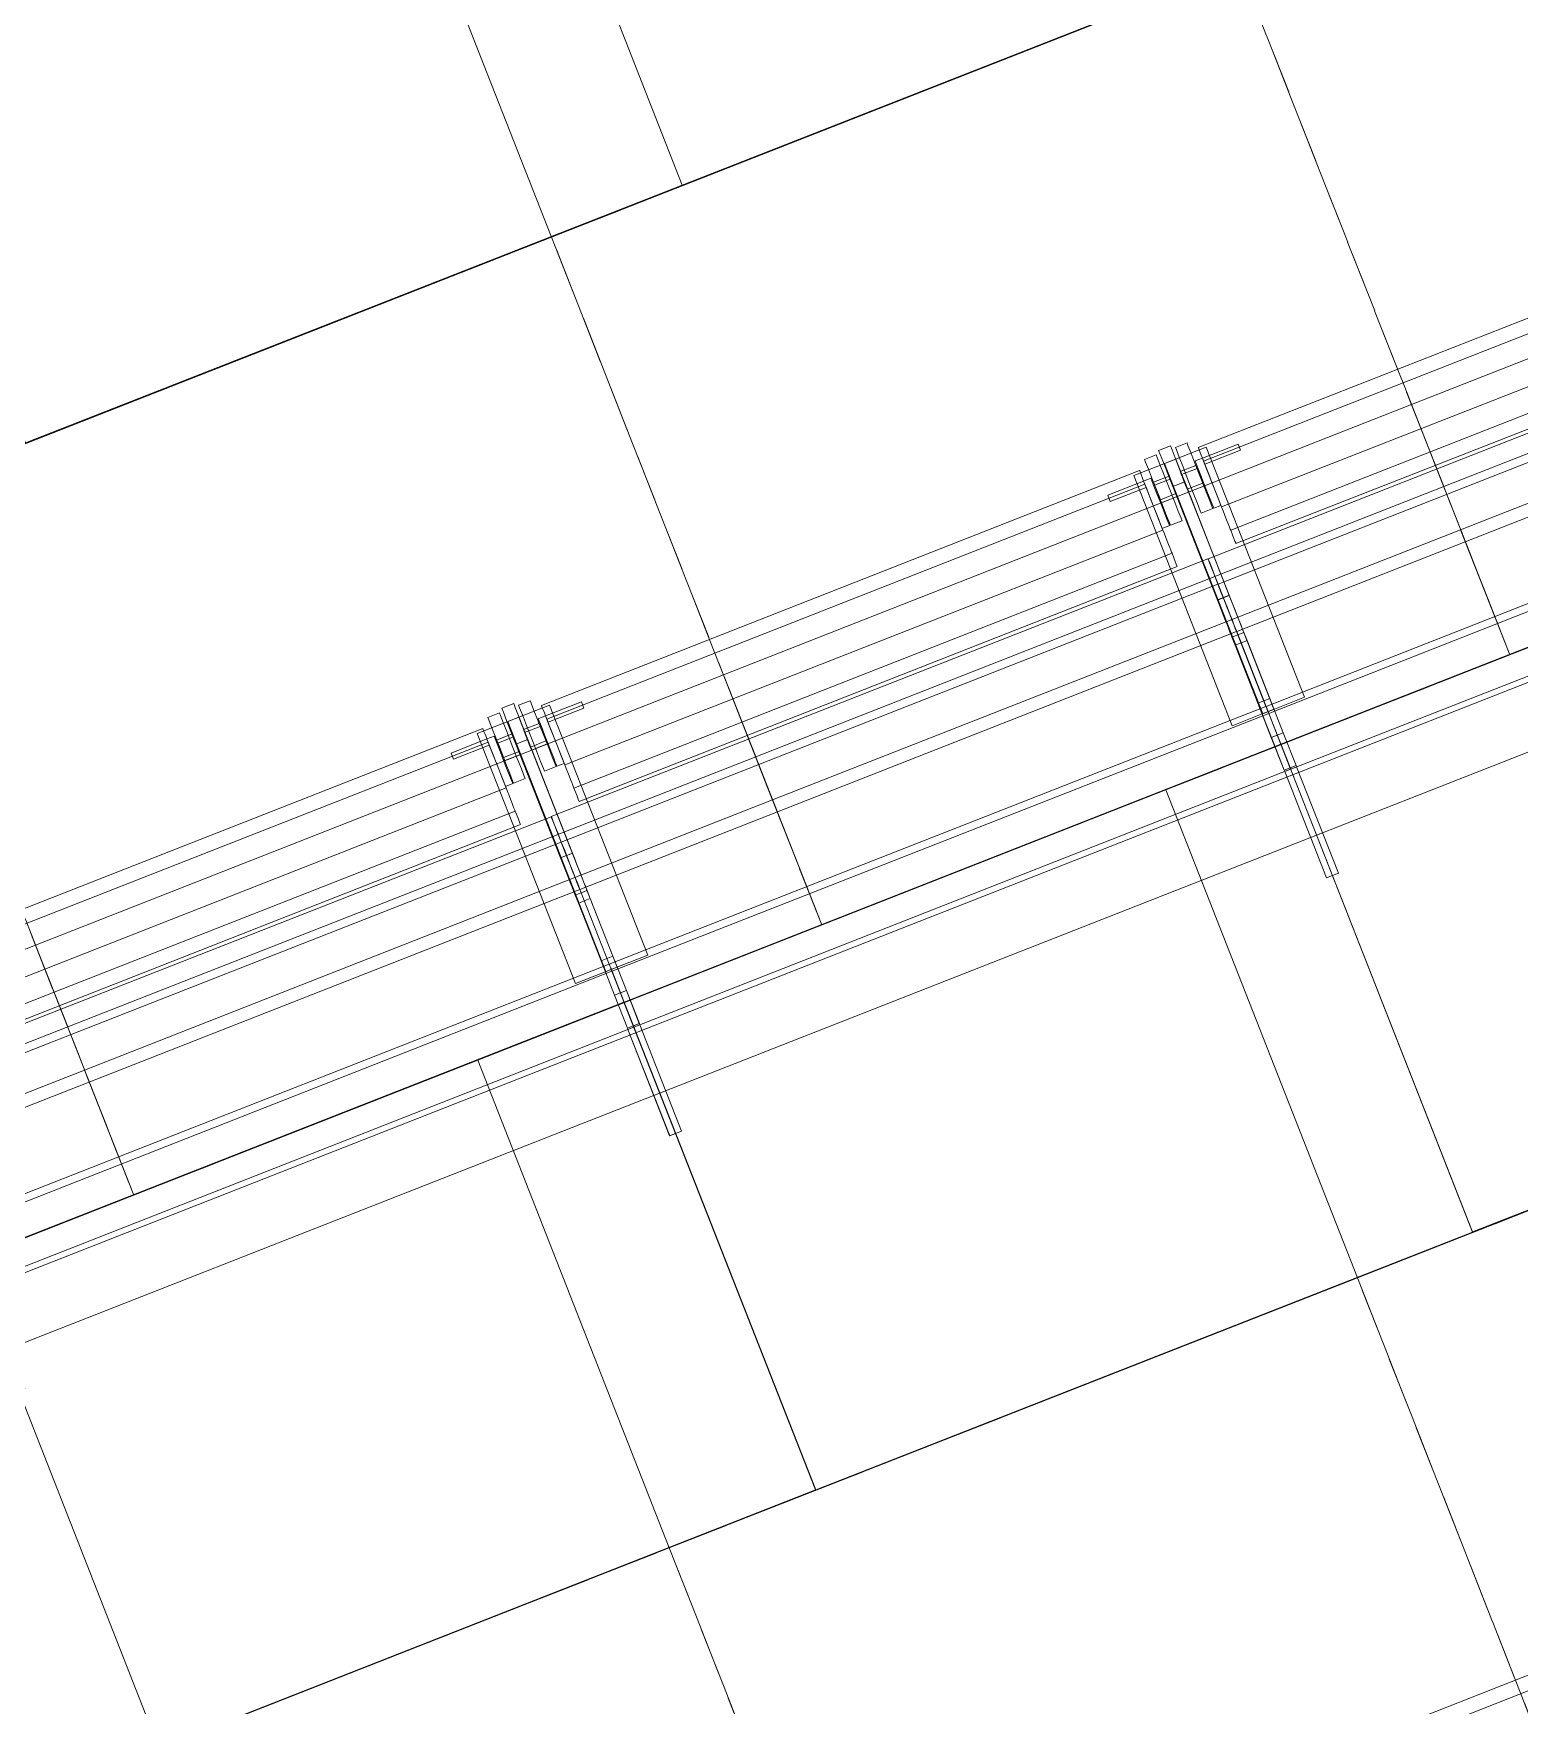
# Model space of a CAD drawing. Header units: millimetres. Extents: x -50172 to 74273, y -80883 to 11206.
# Drawn here: x -15888 to -14782, y -64577 to -63333 of the extents above; entities that cross this region are included whole.
import ezdxf
from ezdxf.enums import TextEntityAlignment as Align

# ---------------------------------------------------------------- set-up
doc = ezdxf.new("R2010")
doc.units = ezdxf.units.MM
doc.header["$MEASUREMENT"] = 0
doc.linetypes.add('Double Dashed', pattern=[1093.611073, 529.166651, -211.666656, 141.111112, -211.666656])
doc.linetypes.add('Hidden Line', pattern=[55, 45, -10])
for name, color, linetype in [('A-25-M_Wall_Ext', 7, 'Continuous'), ('New_A-05-M_Gross_Int_Plant', 7, 'Continuous'), ('New_A-15-MG_Structural_Grid_Phase_2', 7, 'Continuous'), ('New_A-20-M_Floor_Slab', 7, 'Continuous'), ('New_A-35-M_FFE_Fixed', 7, 'Continuous')]:
    doc.layers.add(name, color=color, linetype=linetype)
for name, color, linetype, lineweight in [('A-25-M_Wall_Ext_Pen_No__1', 7, 'Continuous', 13), ('New_A-20-M_Floor_Slab_Pen_No__89', 8, 'Continuous', 20), ('New_A-35-M_FFE_Fixed_Pen_No__1', 7, 'Continuous', 13), ('New_A-35-M_FFE_Fixed_Pen_No__101', 252, 'Continuous', 15), ('New_A-95-P_Drawing_Pen_No__1', 7, 'Continuous', 13), ('New_ArchiCAD Zone Stamps_Pen_No__6', 7, 'Continuous', 35)]:
    doc.layers.add(name, color=color, linetype=linetype, lineweight=lineweight)
for name, color, linetype, lineweight, true_color in [('A-25-M_Wall_Ext_Pen_No__107', 7, 'Continuous', 15, 0xa6a6a6), ('New_A-05-M_Gross_Int_Plant_Pen_No__74', 7, 'Continuous', 20, 0x606060), ('New_A-15-MG_Structural_Grid_Phase_2_Pen_No__222', 7, 'Continuous', 13, 0x65af33)]:
    doc.layers.add(name, color=color, linetype=linetype, lineweight=lineweight, true_color=true_color)
doc.styles.add('GENERATED_STYLE_1', font='')
doc.styles.add('GENERATED_STYLE_3', font='')
doc.styles.add('GENERATED_STYLE_4', font='')
doc.styles.get('GENERATED_STYLE_1').set_extended_font_data('Arial', bold=True)
doc.styles.get('GENERATED_STYLE_3').set_extended_font_data('Arial')
doc.styles.get('GENERATED_STYLE_4').set_extended_font_data('Swis721 BT')
pattern_1 = [(60, (0, 0), (-43.30127, 25), []), (120, (0, 0), (43.30127, 25), [])]

# ---------------------------------------------------------------- blocks, each defined once
blk = doc.blocks.new('Slab_4_1', base_point=(-14179.7, -62571.7))
at = {"layer": 'New_A-20-M_Floor_Slab_Pen_No__89', "linetype": 'Continuous', "flags": 128}
blk.add_lwpolyline([(-14179.7, -62571.7), (-23236.4, -66128.3), (-23121.6, -67145.1), (-13572, -63394.8)], close=True, dxfattribs=at)
blk = doc.blocks.new('Slab_5_1', base_point=(-13601.7, -63354.6))
at = {"layer": 'New_A-20-M_Floor_Slab_Pen_No__89', "linetype": 'Continuous', "flags": 128}
blk.add_lwpolyline([(-13601.7, -63354.6), (-23127.2, -67095.4), (-23012.4, -68112.3), (-17966.6, -66138), (-12993.8, -64177.9)], close=True, dxfattribs=at)
blk = doc.blocks.new('VENTS__3_1', base_point=(-30958.5, -71277.4))
at = {"layer": 'New_A-05-M_Gross_Int_Plant_Pen_No__74', "linetype": 'Continuous'}
blk.add_arc((-26782.7, -43787.3), 28124.1, 246.43121, 336.44961, dxfattribs=at)
at = {"layer": 'New_ArchiCAD Zone Stamps_Pen_No__6'}
for tag, height, style, p in [('ROOM_NAME', 250, 'GENERATED_STYLE_1', (-31302.6, -70145.2)), ('zoneNameLine2', 250, 'GENERATED_STYLE_1', (-31491, -70577.3)), ('measuredAreaCode', 200, 'GENERATED_STYLE_3', (-31679.5, -70998)), ('DUMMY_649', 200, 'GENERATED_STYLE_3', (-31372.1, -71132.1)), ('DUMMY_650', 200, 'GENERATED_STYLE_3', (-30882.7, -71345.4)), ('DUMMY_651', 133.3, 'GENERATED_STYLE_3', (-30603.4, -71452))]:
    blk.add_attdef(tag, text='', height=height, rotation=336.4404, dxfattribs=dict(at, style=style)).set_placement(p, align=Align.TOP_LEFT)
blk = doc.blocks.new('Wall_156_1', base_point=(-38294.6, -69816.9))
at = {"layer": 'A-25-M_Wall_Ext_Pen_No__107', "linetype": 'Continuous', "lineweight": 0, "true_color": 0x535353}
for points in [[(-38161.1, -69523.8, 0.417286), (-920.9, -54882.6), (-922.8, -54881.8, -0.417285), (-38160.3, -69522)], [(-38224.1, -69662.2, 0.417299), (-781.4, -54943), (-783.3, -54942.2, -0.417299), (-38223.3, -69660.3)]]:
    blk.add_hatch(color=251, dxfattribs=at).paths.add_polyline_path(points)
at = {"layer": 'A-25-M_Wall_Ext_Pen_No__107', "linetype": 'Continuous'}
h = blk.add_hatch(dxfattribs=at)
h.set_pattern_fill('Plaster_0001', color=256, style=0, pattern_type=2)
h.set_pattern_definition([(201.458, (0, 0), (-63.3617, 161.19955), [0, -100]), (201.458, (-14.85, -98.89), (-63.3617, 161.19955), [0, -100])])
h.paths.add_polyline_path([(-38160.3, -69522, 0.417285), (-922.8, -54881.8), (-936.5, -54875.8, -0.417284), (-38154.1, -69508.4)])
h = blk.add_hatch(dxfattribs=at)
h.set_pattern_fill('Plywood_0001', color=256, style=0, pattern_type=2)
h.set_pattern_definition([(0, (0, 0), (0, 200), [])])
h.paths.add_polyline_path([(-38231.6, -69678.5, 0.417301), (-764.9, -54950.1), (-781.4, -54943, -0.417299), (-38224.1, -69662.2)])
h = blk.add_hatch(dxfattribs=at)
h.set_pattern_fill('Batt_Insulation_0001', color=256, style=0, pattern_type=2)
h.set_pattern_definition(pattern_1)
h.paths.add_polyline_path([(-38273, -69769.5, 0.41731), (-673.1, -54989.8), (-764.9, -54950.1, -0.417301), (-38231.6, -69678.5)])
h = blk.add_hatch(dxfattribs=at)
h.set_pattern_fill('Batt_Insulation_0001', color=256, style=0, pattern_type=2)
h.set_pattern_definition(pattern_1)
h.paths.add_polyline_path([(-38283.4, -69792.3, 0.417312), (-650.2, -54999.7), (-673.1, -54989.8, -0.41731), (-38273, -69769.5)])
blk.add_hatch(color=256, dxfattribs=at).paths.add_polyline_path([(-38294.6, -69816.9, 0.417314), (-625.4, -55010.5), (-650.2, -54999.7, -0.417312), (-38283.4, -69792.3)])
at = {"layer": 'A-25-M_Wall_Ext_Pen_No__1', "linetype": 'Continuous'}
for radius, start, end in [(28147.8, 246.16247, 336.76276), (28145.8, 246.16252, 336.76277), (28130.8, 246.16287, 336.76285), (28299.8, 246.15895, 336.76189), (28297.8, 246.159, 336.7619), (28317.8, 246.15854, 336.76179), (28417.8, 246.15624, 336.76122), (28442.8, 246.15567, 336.76108), (28469.8, 246.15506, 336.76093)]:
    blk.add_arc((-26785.3, -43777.2), radius, start, end, dxfattribs=at)
blk = doc.blocks.new('Standard grid marker_24')
at = {"layer": 'New_A-15-MG_Structural_Grid_Phase_2_Pen_No__222', "linetype": 'Double Dashed'}
blk.add_arc((0, 0), 27977.6, 0, 90.63597, dxfattribs=at)
at = {"layer": 'New_A-15-MG_Structural_Grid_Phase_2_Pen_No__222', "style": 'GENERATED_STYLE_4'}
blk.add_attdef('AC_MarkerText_1', text='', height=350, rotation=90.3066, dxfattribs=at).set_placement((-1326.2, 28008), align=Align.MIDDLE_CENTER)
blk = doc.blocks.new('Montpelier with surface_2')
at = {"layer": 'New_A-35-M_FFE_Fixed_Pen_No__1', "linetype": 'Continuous'}
for p, q in [((0, 529.7), (0, 4.8)), ((390, 529.7), (0, 529.7)), ((285, 534.5), (370, 534.5)), ((285, 525), (285, 534.5)), ((285, 525), (370, 525)), ((370, 534.5), (371, 534.5)), ((370, 525), (370, 534.5)), ((370, 4.8), (370, 529.7)), ((370, 529.7), (414.6, 529.7)), ((370, 525), (371, 525)), ((371, 534.5), (397.3, 534.5)), ((371, 525), (371, 534.5)), ((371, 525), (397.3, 525)), ((390, 4.8), (390, 529.7)), ((397.3, 525), (397.3, 534.5)), ((397.3, 534.5), (424.7, 534.5)), ((397.3, 525), (424.7, 525)), ((414.6, 529.7), (415.5, 529.7)), ((414.6, 4.8), (414.6, 529.7)), ((415.5, 529.7), (416.5, 529.7)), ((416, 534), (616, 534)), ((416, 534), (416, 500.6)), ((416.5, 529.7), (417.4, 529.7)), ((417.4, 529.7), (418.3, 529.7)), ((418.3, 529.7), (419, 529.7)), ((419, 529.7), (419.6, 529.7)), ((419.6, 529.7), (420, 529.7)), ((420, 529.7), (420.2, 529.7)), ((420.2, 4.8), (420.2, 529.7)), ((420.2, 529.7), (480, 529.7)), ((424.7, 525), (424.7, 534.5)), ((424.7, 534.5), (470.9, 534.5)), ((424.7, 525), (470.9, 525)), ((470.9, 534.5), (477.4, 534.5)), ((470.9, 525), (470.9, 534.5)), ((470.9, 525), (477.4, 525)), ((477.4, 534.5), (478.6, 534.5)), ((477.4, 525), (477.4, 534.5)), ((477.4, 525), (478.6, 525)), ((478.6, 534.5), (480.7, 534.5)), ((478.6, 525), (480.7, 525)), ((480, 529.7), (482.5, 529.7)), ((480, 4.8), (480, 529.7)), ((480.7, 534.5), (483.7, 534.5)), ((480.7, 525), (483.7, 525)), ((482.5, 529.7), (485.7, 529.7)), ((483.7, 534.5), (487.4, 534.5)), ((483.7, 525), (487.4, 525)), ((485.7, 529.7), (489.5, 529.7)), ((487.4, 534.5), (491.7, 534.5)), ((487.4, 525), (491.7, 525)), ((489.5, 529.7), (493.9, 529.7)), ((491.7, 534.5), (496.6, 534.5)), ((491.7, 525), (496.6, 525)), ((493.9, 529.7), (499, 529.7)), ((496.6, 534.5), (501.7, 534.5)), ((496.6, 525), (501.7, 525)), ((499, 529.7), (504.7, 529.7)), ((501.7, 534.5), (507.1, 534.5)), ((501.7, 525), (507.1, 525)), ((504.7, 529.7), (511, 529.7)), ((507.1, 534.5), (597.9, 534.5)), ((507.1, 525), (507.1, 534.5)), ((507.1, 525), (597.9, 525)), ((511, 529.7), (517.9, 529.7)), ((517.9, 529.7), (525.2, 529.7)), ((517.9, 4.8), (517.9, 529.7)), ((525.2, 529.7), (530.9, 529.7)), ((530.9, 529.7), (535, 529.7)), ((535, 529.7), (537.4, 529.7)), ((537.4, 529.7), (538.2, 529.7)), ((538.2, 4.8), (538.2, 529.7)), ((589.7, 525.3), (590.2, 525.3)), ((589.7, 525.3), (589.7, 512.8)), ((590.2, 525.3), (591.7, 525.3)), ((591.7, 525.3), (594, 525.3)), ((592.1, 525.3), (592.7, 525.3)), ((592.1, 525.3), (592.1, 512.8)), ((592.7, 525.3), (594.2, 525.3)), ((594, 525.3), (596.7, 525.3)), ((594.2, 525.3), (596.5, 525.3)), ((596.5, 525.3), (599.1, 525.3)), ((596.7, 525.3), (599.4, 525.3)), ((597.9, 534.5), (608.1, 534.5)), ((597.9, 525), (597.9, 534.5)), ((597.9, 525), (608.1, 525)), ((599.1, 525.3), (601.8, 525.3)), ((599.4, 525.3), (601.6, 525.3)), ((601.6, 525.3), (603.2, 525.3)), ((601.8, 525.3), (604.1, 525.3)), ((603.2, 525.3), (603.7, 525.3)), ((603.7, 525.3), (603.7, 512.8)), ((604.1, 525.3), (605.6, 525.3)), ((605.6, 525.3), (606.1, 525.3)), ((606.1, 525.3), (606.1, 512.8)), ((608.1, 534.5), (617, 534.5)), ((608.1, 525), (617, 525)), ((616, 534), (616, 500.6)), ((617, 534.5), (623.5, 534.5)), ((617, 525), (623.5, 525)), ((623.5, 534.5), (626.7, 534.5)), ((623.5, 525), (626.7, 525)), ((626.7, 525), (626.7, 534.5)), ((571.6, 522.1), (573.6, 522.1)), ((571.6, 522.1), (571.6, 512.8)), ((571.6, 512.8), (573.6, 512.8)), ((571.6, 512.1), (572.4, 512.1)), ((571.6, 512.1), (571.6, 506.3)), ((572.4, 512.1), (574.9, 512.1)), ((573.6, 522.1), (579.3, 522.1)), ((573.6, 512.8), (579.3, 512.8)), ((574.9, 512.1), (578.9, 512.1)), ((578.9, 512.1), (584, 512.1)), ((579.3, 522.1), (587.8, 522.1)), ((579.3, 512.8), (587.8, 512.8)), ((584, 512.1), (590.1, 512.1)), ((587.8, 522.1), (597.9, 522.1)), ((587.8, 512.8), (597.9, 512.8)), ((589.7, 512.8), (590.2, 512.8)), ((590.1, 512.1), (596.6, 512.1)), ((590.2, 512.8), (591.7, 512.8)), ((591.7, 512.8), (594, 512.8)), ((592.1, 512.8), (592.7, 512.8)), ((592.7, 512.8), (594.2, 512.8)), ((594, 512.8), (596.7, 512.8)), ((594.2, 512.8), (596.5, 512.8)), ((596.5, 512.8), (599.1, 512.8)), ((596.6, 512.1), (603.3, 512.1)), ((596.7, 512.8), (599.4, 512.8)), ((597.9, 522.1), (608, 522.1)), ((597.9, 512.8), (608, 512.8)), ((599.1, 512.8), (601.8, 512.8)), ((599.4, 512.8), (601.6, 512.8)), ((601.6, 512.8), (603.2, 512.8)), ((601.8, 512.8), (604.1, 512.8)), ((603.2, 512.8), (603.7, 512.8)), ((603.3, 512.1), (609.5, 512.1)), ((604.1, 512.8), (605.6, 512.8)), ((605.6, 512.8), (606.1, 512.8)), ((608, 522.1), (616.5, 522.1)), ((608, 512.8), (616.5, 512.8)), ((609.5, 512.1), (609.5, 506.3)), ((616.5, 522.1), (622.2, 522.1)), ((616.5, 512.8), (622.2, 512.8)), ((622.2, 522.1), (624.2, 522.1)), ((622.2, 512.8), (624.2, 512.8)), ((624.2, 522.1), (624.2, 512.8)), ((416, 500.6), (616, 500.6)), ((541.1, 28.2), (541.1, 506.3)), ((541.1, 506.3), (541.7, 506.3)), ((541.7, 506.3), (543.1, 506.3)), ((543.1, 506.3), (545.3, 506.3)), ((545.3, 506.3), (548.1, 506.3)), ((548.1, 506.3), (551.8, 506.3)), ((551.8, 506.3), (552.7, 506.3)), ((551.8, 28.2), (551.8, 506.3)), ((552.7, 506.3), (554.3, 506.3)), ((554.3, 506.3), (556.3, 506.3)), ((556.3, 506.3), (558.8, 506.3)), ((558.8, 506.3), (561.5, 506.3)), ((561.5, 506.3), (564.4, 506.3)), ((564.4, 506.3), (567.4, 506.3)), ((567.4, 506.3), (570.4, 506.3)), ((570.4, 506.3), (607, 506.3)), ((570.4, 28.2), (570.4, 506.3)), ((571.6, 506.3), (572.4, 506.3)), ((572.4, 506.3), (574.9, 506.3)), ((574.9, 506.3), (578.9, 506.3)), ((578.9, 506.3), (584, 506.3)), ((584, 506.3), (590.1, 506.3)), ((590.1, 506.3), (596.6, 506.3)), ((596.6, 506.3), (603.3, 506.3)), ((603.3, 506.3), (609.5, 506.3)), ((604.5, 506.3), (604.5, 477.7)), ((604.5, 506.3), (609.5, 506.3)), ((607, 506.3), (609.5, 506.3)), ((607, 28.2), (607, 506.3)), ((609.5, 506.3), (611.9, 506.3)), ((609.5, 506.3), (609.5, 477.7)), ((611.9, 506.3), (613.9, 506.3)), ((613.9, 506.3), (615.5, 506.3)), ((615.5, 506.3), (616.8, 506.3)), ((616.8, 506.3), (617.6, 506.3)), ((617.6, 506.3), (617.9, 506.3)), ((617.9, 28.2), (617.9, 506.3)), ((604.5, 477.7), (609.5, 477.7)), ((604.5, 28.2), (604.5, 56.8)), ((604.5, 56.8), (609.5, 56.8)), ((609.5, 28.2), (609.5, 56.8)), ((416, 0), (416, 33.4)), ((416, 33.4), (616, 33.4)), ((541.1, 28.2), (541.7, 28.2)), ((541.7, 28.2), (543.1, 28.2)), ((543.1, 28.2), (545.3, 28.2)), ((545.3, 28.2), (548.1, 28.2)), ((548.1, 28.2), (551.8, 28.2)), ((551.8, 28.2), (552.7, 28.2)), ((552.7, 28.2), (554.3, 28.2)), ((554.3, 28.2), (556.3, 28.2)), ((556.3, 28.2), (558.8, 28.2)), ((558.8, 28.2), (561.5, 28.2)), ((561.5, 28.2), (564.4, 28.2)), ((564.4, 28.2), (567.4, 28.2)), ((567.4, 28.2), (570.4, 28.2)), ((570.4, 28.2), (607, 28.2)), ((571.6, 22.4), (571.6, 28.2)), ((571.6, 28.2), (572.4, 28.2)), ((572.4, 28.2), (574.9, 28.2)), ((574.9, 28.2), (578.9, 28.2)), ((578.9, 28.2), (584, 28.2)), ((584, 28.2), (590.1, 28.2)), ((590.1, 28.2), (596.6, 28.2)), ((596.6, 28.2), (603.3, 28.2)), ((603.3, 28.2), (609.5, 28.2)), ((604.5, 28.2), (609.5, 28.2)), ((607, 28.2), (609.5, 28.2)), ((609.5, 22.4), (609.5, 28.2)), ((609.5, 28.2), (611.9, 28.2)), ((611.9, 28.2), (613.9, 28.2)), ((613.9, 28.2), (615.5, 28.2)), ((615.5, 28.2), (616.8, 28.2)), ((616, 0), (616, 33.4)), ((616.8, 28.2), (617.6, 28.2)), ((617.6, 28.2), (617.9, 28.2)), ((571.6, 22.4), (572.4, 22.4)), ((571.6, 21.7), (573.6, 21.7)), ((571.6, 12.4), (571.6, 21.7)), ((572.4, 22.4), (574.9, 22.4)), ((573.6, 21.7), (579.3, 21.7)), ((574.9, 22.4), (578.9, 22.4)), ((578.9, 22.4), (584, 22.4)), ((579.3, 21.7), (587.8, 21.7)), ((584, 22.4), (590.1, 22.4)), ((587.8, 21.7), (597.9, 21.7)), ((589.7, 9.2), (589.7, 21.7)), ((589.7, 21.7), (590.2, 21.7)), ((590.1, 22.4), (596.6, 22.4)), ((590.2, 21.7), (591.7, 21.7)), ((591.7, 21.7), (594, 21.7)), ((592.1, 9.2), (592.1, 21.7)), ((592.1, 21.7), (592.7, 21.7)), ((592.7, 21.7), (594.2, 21.7)), ((594, 21.7), (596.7, 21.7)), ((594.2, 21.7), (596.5, 21.7)), ((596.5, 21.7), (599.1, 21.7)), ((596.6, 22.4), (603.3, 22.4)), ((596.7, 21.7), (599.4, 21.7)), ((597.9, 21.7), (608, 21.7)), ((599.1, 21.7), (601.8, 21.7)), ((599.4, 21.7), (601.6, 21.7)), ((601.6, 21.7), (603.2, 21.7)), ((601.8, 21.7), (604.1, 21.7)), ((603.2, 21.7), (603.7, 21.7)), ((603.3, 22.4), (609.5, 22.4)), ((603.7, 9.2), (603.7, 21.7)), ((604.1, 21.7), (605.6, 21.7)), ((605.6, 21.7), (606.1, 21.7)), ((606.1, 9.2), (606.1, 21.7)), ((608, 21.7), (616.5, 21.7)), ((616.5, 21.7), (622.2, 21.7)), ((622.2, 21.7), (624.2, 21.7)), ((624.2, 12.4), (624.2, 21.7)), ((0, 4.8), (390, 4.8)), ((285, 9.5), (370, 9.5)), ((285, 0), (285, 9.5)), ((370, 9.5), (371, 9.5)), ((370, 0), (370, 9.5)), ((370, 4.8), (414.6, 4.8)), ((371, 9.5), (397.3, 9.5)), ((371, 0), (371, 9.5)), ((397.3, 9.5), (424.7, 9.5)), ((397.3, 0), (397.3, 9.5)), ((414.6, 4.8), (415.5, 4.8)), ((415.5, 4.8), (416.5, 4.8)), ((416.5, 4.8), (417.4, 4.8)), ((417.4, 4.8), (418.3, 4.8)), ((418.3, 4.8), (419, 4.8)), ((419, 4.8), (419.6, 4.8)), ((419.6, 4.8), (420, 4.8)), ((420, 4.8), (420.2, 4.8)), ((420.2, 4.8), (480, 4.8)), ((424.7, 9.5), (470.9, 9.5)), ((424.7, 0), (424.7, 9.5)), ((470.9, 9.5), (477.4, 9.5)), ((470.9, 0), (470.9, 9.5)), ((477.4, 9.5), (478.6, 9.5)), ((477.4, 0), (477.4, 9.5)), ((478.6, 9.5), (480.7, 9.5)), ((480, 4.8), (482.5, 4.8)), ((480.7, 9.5), (483.7, 9.5)), ((482.5, 4.8), (485.7, 4.8)), ((483.7, 9.5), (487.4, 9.5)), ((485.7, 4.8), (489.5, 4.8)), ((487.4, 9.5), (491.7, 9.5)), ((489.5, 4.8), (493.9, 4.8)), ((491.7, 9.5), (496.6, 9.5)), ((493.9, 4.8), (499, 4.8)), ((496.6, 9.5), (501.7, 9.5)), ((499, 4.8), (504.7, 4.8)), ((501.7, 9.5), (507.1, 9.5)), ((504.7, 4.8), (511, 4.8)), ((507.1, 9.5), (597.9, 9.5)), ((507.1, 0), (507.1, 9.5)), ((511, 4.8), (517.9, 4.8)), ((517.9, 4.8), (525.2, 4.8)), ((525.2, 4.8), (530.9, 4.8)), ((530.9, 4.8), (535, 4.8)), ((535, 4.8), (537.4, 4.8)), ((537.4, 4.8), (538.2, 4.8)), ((571.6, 12.4), (573.6, 12.4)), ((573.6, 12.4), (579.3, 12.4)), ((579.3, 12.4), (587.8, 12.4)), ((587.8, 12.4), (597.9, 12.4)), ((589.7, 9.2), (590.2, 9.2)), ((590.2, 9.2), (591.7, 9.2)), ((591.7, 9.2), (594, 9.2)), ((592.1, 9.2), (592.7, 9.2)), ((592.7, 9.2), (594.2, 9.2)), ((594, 9.2), (596.7, 9.2)), ((594.2, 9.2), (596.5, 9.2)), ((596.5, 9.2), (599.1, 9.2)), ((596.7, 9.2), (599.4, 9.2)), ((597.9, 12.4), (608, 12.4)), ((597.9, 9.5), (608.1, 9.5)), ((597.9, 0), (597.9, 9.5)), ((599.1, 9.2), (601.8, 9.2)), ((599.4, 9.2), (601.6, 9.2)), ((601.6, 9.2), (603.2, 9.2)), ((601.8, 9.2), (604.1, 9.2)), ((603.2, 9.2), (603.7, 9.2)), ((604.1, 9.2), (605.6, 9.2)), ((605.6, 9.2), (606.1, 9.2)), ((608, 12.4), (616.5, 12.4)), ((608.1, 9.5), (617, 9.5)), ((616.5, 12.4), (622.2, 12.4)), ((617, 9.5), (623.5, 9.5)), ((622.2, 12.4), (624.2, 12.4)), ((623.5, 9.5), (626.7, 9.5)), ((626.7, 0), (626.7, 9.5)), ((285, 0), (370, 0)), ((370, 0), (371, 0)), ((371, 0), (397.3, 0)), ((397.3, 0), (424.7, 0)), ((416, 0), (616, 0)), ((424.7, 0), (470.9, 0)), ((470.9, 0), (477.4, 0)), ((477.4, 0), (478.6, 0)), ((478.6, 0), (480.7, 0)), ((480.7, 0), (483.7, 0)), ((483.7, 0), (487.4, 0)), ((487.4, 0), (491.7, 0)), ((491.7, 0), (496.6, 0)), ((496.6, 0), (501.7, 0)), ((501.7, 0), (507.1, 0)), ((507.1, 0), (597.9, 0)), ((597.9, 0), (608.1, 0)), ((608.1, 0), (617, 0)), ((617, 0), (623.5, 0)), ((623.5, 0), (626.7, 0))]:
    blk.add_line(p, q, dxfattribs=at)

msp = doc.modelspace()

# ---------------------------------------------------------------- linework, layer by layer
at = {"layer": 'New_A-35-M_FFE_Fixed_Pen_No__1', "linetype": 'Continuous', "flags": 128}
for points in [[(-15132.8, -62920.2), (-15644.8, -63121.3), (-15502.2, -63484.3), (-14990.3, -63283.2)], [(-15644.8, -63121.3), (-16156.7, -63322.3), (-16014.1, -63685.3), (-15502.2, -63484.3)], [(-14326.4, -63469), (-14350.4, -63408), (-14862.3, -63609), (-14838.4, -63670)], [(-14277.3, -63594.1), (-14789.2, -63795.2), (-14862.3, -63609), (-14350.4, -63408)], [(-14277.3, -63594.1), (-14313.8, -63501), (-14825.8, -63702.1), (-14789.2, -63795.2)], [(-14838.4, -63670), (-14862.3, -63609), (-15374.3, -63810), (-15350.3, -63871.1)], [(-14789.2, -63795.2), (-15301.2, -63996.2), (-15374.3, -63810), (-14862.3, -63609)], [(-14789.2, -63795.2), (-14825.8, -63702.1), (-15337.7, -63903.1), (-15301.2, -63996.2)], [(-15045.2, -63895.7), (-14533.2, -63694.6), (-14390.7, -64057.7), (-14902.6, -64258.7)], [(-15350.3, -63871.1), (-15374.3, -63810), (-15886.2, -64011.1), (-15862.2, -64072.1)], [(-15301.2, -63996.2), (-15813.1, -64197.2), (-15886.2, -64011.1), (-15374.3, -63810)], [(-15301.2, -63996.2), (-15337.7, -63903.1), (-15849.6, -64104.2), (-15813.1, -64197.2)], [(-15557.1, -64096.7), (-15045.2, -63895.7), (-14902.6, -64258.7), (-15414.6, -64459.7)], [(-15862.2, -64072.1), (-15886.2, -64011.1), (-16398.1, -64212.1), (-16374.2, -64273.2)], [(-15813.1, -64197.2), (-16325, -64398.3), (-16398.1, -64212.1), (-15886.2, -64011.1)], [(-16069.1, -64297.8), (-15557.1, -64096.7), (-15414.6, -64459.7), (-15926.5, -64660.8)], [(-15813.1, -64197.2), (-15849.6, -64104.2), (-16361.6, -64305.2), (-16325, -64398.3)]]:
    msp.add_lwpolyline(points, close=True, dxfattribs=at)
at = {"layer": 'New_A-35-M_FFE_Fixed_Pen_No__101', "linetype": 'Hidden Line', "flags": 128}
for points in [[(-14277.3, -63594.1), (-14478.3, -63082.2), (-14990.3, -63283.2), (-14789.2, -63795.2)], [(-14789.2, -63795.2), (-14990.3, -63283.2), (-15502.2, -63484.3), (-15301.2, -63996.2)], [(-15301.2, -63996.2), (-15502.2, -63484.3), (-16014.1, -63685.3), (-15813.1, -64197.2)], [(-15813.1, -64197.2), (-16014.1, -63685.3), (-16526.1, -63886.4), (-16325, -64398.3)], [(-14701.6, -64770.6), (-14902.6, -64258.7), (-14390.7, -64057.7), (-14189.6, -64569.6)], [(-15213.5, -64971.7), (-15414.6, -64459.7), (-14902.6, -64258.7), (-14701.6, -64770.6)], [(-15725.5, -65172.7), (-15926.5, -64660.8), (-15414.6, -64459.7), (-15213.5, -64971.7)]]:
    msp.add_lwpolyline(points, close=True, dxfattribs=at)
at = {"layer": 'New_A-95-P_Drawing_Pen_No__1', "linetype": 'Continuous'}
msp.add_arc((-26783.5, -43782), 28261, 246.82787, 336.44041, dxfattribs=at)

# ---------------------------------------------------------------- block references
at = {"layer": 'A-25-M_Wall_Ext', "color": 250, "lineweight": 50, "true_color": 0x2a2a2a}
msp.add_blockref('Wall_156_1', (-38294.6, -69816.9), dxfattribs=at)
at = {"layer": 'New_A-05-M_Gross_Int_Plant', "linetype": 'Continuous'}
msp.add_blockref('VENTS__3_1', (-30958.5, -71277.4), dxfattribs=at)
at = {"layer": 'New_A-15-MG_Structural_Grid_Phase_2', "color": 8, "linetype": 'Continuous', "lineweight": 15, "zscale": 1000, "rotation": 246.1337837427074}
msp.add_blockref('Standard grid marker_24', (-26783.5, -43781.2), dxfattribs=at)
at = {"layer": 'New_A-20-M_Floor_Slab', "color": 8, "linetype": 'Continuous', "lineweight": 20}
for name, p in [('Slab_4_1', (-14179.7, -62571.7)), ('Slab_5_1', (-13601.7, -63354.6))]:
    msp.add_blockref(name, p, dxfattribs=at)
at = {"layer": 'New_A-35-M_FFE_Fixed', "color": 251, "linetype": 'Continuous', "lineweight": 20, "true_color": 0x606060, "zscale": 1000, "rotation": 111.4404118615947}
for p in [(-14911.9, -63252), (-15400.5, -63443.9), (-14323.9, -64031), (-14812.6, -64222.9), (-15301.3, -64414.8), (-15789.9, -64606.7), (-14224.7, -65001.9)]:
    msp.add_blockref('Montpelier with surface_2', p, dxfattribs=at)

doc.saveas('drawing.dxf')
